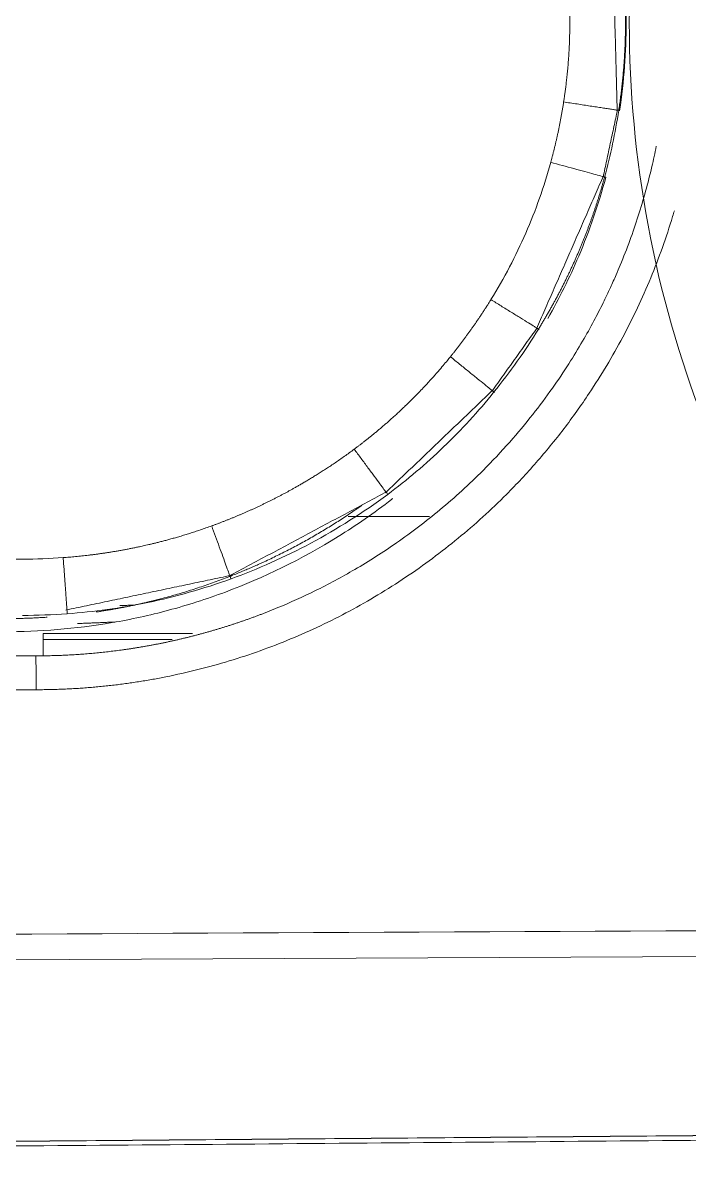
# Model space of a CAD drawing. Header units: millimetres. Extents: x 14183 to 14777, y -4239 to -3399.
# Drawn here: x 14385.644 to 14388.2, y -3486.204 to -3481.862 of the extents above; entities that cross this region are included whole.
import ezdxf

# ---------------------------------------------------------------- set-up
doc = ezdxf.new("R2010")
doc.units = ezdxf.units.MM
doc.header["$LTSCALE"] = 0.1
doc.layers.get('0').update_dxf_attribs({"lineweight": 15})

msp = doc.modelspace()

# ---------------------------------------------------------------- linework, layer by layer
at = {"linetype": 'Continuous', "lineweight": 18, "extrusion": (-1.22465e-16, -1, 0)}
for p, q in [((14386.8916, -3483.7533), (14387.2041, -3483.7533)), ((14385.7232, -3484.2012), (14385.7232, -3484.2845)), ((14385.7232, -3484.2012), (14386.2954, -3484.2012)), ((14386.2171, -3484.2248), (14385.7232, -3484.2248)), ((14383.3695, -3484.2873), (14385.6945, -3484.2873))]:
    msp.add_line(p, q, dxfattribs=at)
at = {"linetype": 'Continuous', "lineweight": 13, "extrusion": (-1.22465e-16, -1, 0)}
msp.add_line((14389.8318, -3485.4306), (14380.8195, -3485.4745), dxfattribs=at)
at = {"linetype": 'Continuous', "lineweight": 18}
msp.add_arc((14392.1945, -3481.8623), 4.225, 158.7413, 201.2587, dxfattribs=at)
msp.add_ellipse((14385.6945, -3484.4123), major_axis=(0, 0.125), ratio=0.008733, start_param=4.674659, end_param=4.712389, dxfattribs=at)
for points, degree, knots in [([(14387.7333, -3480.8736), (14387.7447, -3480.8975), (14387.7556, -3480.9217), (14387.7792, -3480.9764), (14387.7917, -3481.0071), (14387.8275, -3481.1007), (14387.8708, -3481.2298), (14387.9199, -3481.4338), (14387.9405, -3481.5748), (14387.9509, -3481.6819), (14387.9535, -3481.7179), (14387.9561, -3481.772), (14387.9567, -3481.7901), (14387.9573, -3481.8173), (14387.9576, -3481.8309), (14387.9577, -3481.8468), (14387.9577, -3481.8547), (14387.9577, -3481.8587), (14387.9577, -3481.8604), (14387.9577, -3481.8616), (14387.9577, -3481.8621), (14387.9575, -3481.9738), (14387.949, -3482.0867), (14387.9321, -3482.1996)], 3, [0, 0, 0, 0, 0.063856, 0.063856, 0.14192, 0.14192, 0.298048, 0.454176, 0.610304, 0.610304, 0.688368, 0.688368, 0.7274, 0.7274, 0.746916, 0.756674, 0.761553, 0.763993, 0.765213, 0.765213, 0.766432, 0.766432, 1, 1, 1, 1]), ([(14385.6945, -3484.2873), (14385.6985, -3484.2873), (14385.7067, -3484.2872), (14385.7189, -3484.2872), (14385.7311, -3484.287), (14385.7433, -3484.2868), (14385.7556, -3484.2865), (14385.7678, -3484.2862), (14385.7801, -3484.2858), (14385.7924, -3484.2853), (14385.8047, -3484.2848), (14385.817, -3484.2842), (14385.8293, -3484.2835), (14385.8416, -3484.2828), (14385.854, -3484.282), (14385.8663, -3484.2812), (14385.8786, -3484.2803), (14385.891, -3484.2793), (14385.9034, -3484.2783), (14385.9158, -3484.2772), (14385.9281, -3484.276), (14385.9405, -3484.2748), (14385.9529, -3484.2735), (14385.9653, -3484.2721), (14385.9777, -3484.2707), (14385.9902, -3484.2692), (14386.0026, -3484.2676), (14386.015, -3484.266), (14386.0274, -3484.2643), (14386.0399, -3484.2626), (14386.0523, -3484.2607), (14386.0648, -3484.2588), (14386.0772, -3484.2569), (14386.0897, -3484.2549), (14386.1021, -3484.2528), (14386.1146, -3484.2506), (14386.127, -3484.2484), (14386.1395, -3484.2461), (14386.152, -3484.2437), (14386.1644, -3484.2413), (14386.1769, -3484.2388), (14386.1893, -3484.2362), (14386.2018, -3484.2336), (14386.2143, -3484.2309), (14386.2267, -3484.2281), (14386.2392, -3484.2253), (14386.2516, -3484.2224), (14386.2641, -3484.2194), (14386.2765, -3484.2164), (14386.289, -3484.2133), (14386.3014, -3484.2101), (14386.3139, -3484.2068), (14386.3263, -3484.2035), (14386.3387, -3484.2001), (14386.3512, -3484.1967), (14386.3636, -3484.1931), (14386.376, -3484.1895), (14386.3884, -3484.1859), (14386.4008, -3484.1821), (14386.4132, -3484.1783), (14386.4256, -3484.1744), (14386.438, -3484.1705), (14386.4504, -3484.1665), (14386.4627, -3484.1624), (14386.4751, -3484.1582), (14386.4874, -3484.154), (14386.4997, -3484.1497), (14386.5121, -3484.1453), (14386.5244, -3484.1408), (14386.5367, -3484.1363), (14386.549, -3484.1317), (14386.5612, -3484.1271), (14386.5735, -3484.1224), (14386.5857, -3484.1176), (14386.598, -3484.1127), (14386.6102, -3484.1077), (14386.6664, -3484.0846), (14386.7705, -3484.0376), (14386.9232, -3483.9556), (14387.0839, -3483.8531), (14387.2494, -3483.7274), (14387.3929, -3483.5965), (14387.5098, -3483.4722), (14387.5979, -3483.3667), (14387.673, -3483.2662), (14387.7362, -3483.1721), (14387.789, -3483.0857), (14387.8324, -3483.0078), (14387.8676, -3482.9392), (14387.8957, -3482.8804), (14387.9173, -3482.832), (14387.9427, -3482.7722), (14387.972, -3482.6971), (14388.0044, -3482.6027), (14388.0325, -3482.5084), (14388.0552, -3482.4194), (14388.0676, -3482.3618), (14388.0728, -3482.3357)], 3, [0, 0, 0, 0, 0.00366, 0.007323, 0.010991, 0.014662, 0.018338, 0.022018, 0.025702, 0.02939, 0.033082, 0.036778, 0.040478, 0.044182, 0.04789, 0.051603, 0.055319, 0.059039, 0.062764, 0.066492, 0.070225, 0.073961, 0.077702, 0.081447, 0.085196, 0.088949, 0.092706, 0.096467, 0.100232, 0.104001, 0.107774, 0.111551, 0.115333, 0.119118, 0.122908, 0.126701, 0.130499, 0.1343, 0.138106, 0.141916, 0.14573, 0.149548, 0.15337, 0.157196, 0.161026, 0.16486, 0.168698, 0.17254, 0.176387, 0.180237, 0.184092, 0.18795, 0.191813, 0.19568, 0.19955, 0.203425, 0.207304, 0.211187, 0.215074, 0.218965, 0.22286, 0.22676, 0.230663, 0.23457, 0.238482, 0.242397, 0.246317, 0.250241, 0.254168, 0.2581, 0.262036, 0.265976, 0.26992, 0.273868, 0.27782, 0.281776, 0.285736, 0.332543, 0.384513, 0.441646, 0.503941, 0.571397, 0.616248, 0.657482, 0.695099, 0.729099, 0.759481, 0.786247, 0.809394, 0.828924, 0.844836, 0.85713, 0.887439, 0.917363, 0.946902, 0.976057, 1, 1, 1, 1]), ([(14387.8747, -3482.4534), (14387.8736, -3482.4574), (14387.8714, -3482.4654), (14387.868, -3482.4774), (14387.8645, -3482.4895), (14387.861, -3482.5016), (14387.8573, -3482.5137), (14387.8536, -3482.5259), (14387.8498, -3482.5381), (14387.8458, -3482.5504), (14387.8418, -3482.5627), (14387.8377, -3482.575), (14387.8336, -3482.5874), (14387.8293, -3482.5998), (14387.8249, -3482.6123), (14387.8204, -3482.6247), (14387.8159, -3482.6373), (14387.8112, -3482.6498), (14387.8064, -3482.6624), (14387.8016, -3482.675), (14387.7966, -3482.6876), (14387.7915, -3482.7003), (14387.7864, -3482.713), (14387.7811, -3482.7257), (14387.7757, -3482.7384), (14387.7702, -3482.7512), (14387.7646, -3482.764), (14387.7589, -3482.7768), (14387.7531, -3482.7896), (14387.7472, -3482.8024), (14387.7411, -3482.8153), (14387.735, -3482.8282), (14387.7287, -3482.8411), (14387.7224, -3482.854), (14387.7159, -3482.8669), (14387.7093, -3482.8799), (14387.7026, -3482.8928), (14387.6958, -3482.9058), (14387.6889, -3482.9188), (14387.6818, -3482.9318), (14387.6747, -3482.9448), (14387.6674, -3482.9578), (14387.66, -3482.9708), (14387.6525, -3482.9838), (14387.6449, -3482.9968), (14387.6372, -3483.0098), (14387.6293, -3483.0228), (14387.624, -3483.0315), (14387.6214, -3483.0358)], 3, [0, 0, 0, 0, 0.019501, 0.039101, 0.058801, 0.078601, 0.0985, 0.118499, 0.138597, 0.158796, 0.179094, 0.199492, 0.219989, 0.240587, 0.261284, 0.282081, 0.302978, 0.323974, 0.345071, 0.366267, 0.387564, 0.408961, 0.430458, 0.452055, 0.473753, 0.495551, 0.517449, 0.539448, 0.561547, 0.583746, 0.606045, 0.628443, 0.65094, 0.673535, 0.696229, 0.719021, 0.74191, 0.764897, 0.78798, 0.811159, 0.834435, 0.857805, 0.881271, 0.90483, 0.928483, 0.95223, 0.976069, 1, 1, 1, 1]), ([(14387.8791, -3482.4546), (14387.8517, -3482.557), (14387.8172, -3482.6581), (14387.7409, -3482.8382), (14387.7012, -3482.9179), (14387.6572, -3482.9951)], 3, [0, 0, 0, 0, 0.547249, 0.547249, 1, 1, 1, 1]), ([(14387.8695, -3482.4521), (14387.8715, -3482.4526), (14387.8731, -3482.453), (14387.8778, -3482.4543), (14387.8793, -3482.4547), (14387.8791, -3482.4546), (14387.8775, -3482.4542), (14387.8747, -3482.4534)], 3, [0, 0, 0, 0, 0.17047, 0.17047, 0.585235, 0.585235, 1, 1, 1, 1]), ([(14387.6154, -3483.0322), (14387.617, -3483.0332), (14387.6183, -3483.034), (14387.6226, -3483.0366), (14387.6241, -3483.0376), (14387.6246, -3483.0378), (14387.6235, -3483.0371), (14387.6214, -3483.0358)], 3, [0, 0, 0, 0, 0.154736, 0.154736, 0.577368, 0.577368, 1, 1, 1, 1]), ([(14387.4508, -3483.2767), (14387.3906, -3483.3513), (14387.326, -3483.4218), (14387.1897, -3483.5529), (14387.1179, -3483.6133), (14387.0435, -3483.6687)], 3, [0, 0, 0, 0, 0.5, 0.5, 1, 1, 1, 1]), ([(14387.4446, -3483.2719), (14387.4459, -3483.2729), (14387.447, -3483.2739), (14387.451, -3483.277), (14387.4526, -3483.2783), (14387.4534, -3483.2789), (14387.4525, -3483.2782), (14387.4508, -3483.2767)], 3, [0, 0, 0, 0, 0.143836, 0.143836, 0.571918, 0.571918, 1, 1, 1, 1]), ([(14387.0629, -3483.6845), (14387.0615, -3483.6857), (14386.9936, -3483.7385), (14386.7862, -3483.8821), (14386.5672, -3483.9883), (14386.3847, -3484.0565), (14386.3482, -3484.0692), (14386.2754, -3484.0924), (14386.1664, -3484.1244), (14385.9146, -3484.1789), (14385.7068, -3484.195), (14385.5749, -3484.195)], 3, [0, 0, 0, 0, 0.003204, 0.145603, 0.430402, 0.430402, 0.501602, 0.501602, 0.572802, 0.715201, 1, 1, 1, 1]), ([(14385.926, -3484.1193), (14386.0123, -3484.1065), (14386.098, -3484.0872), (14386.2855, -3484.045), (14386.4641, -3483.9727), (14386.7077, -3483.874), (14386.9222, -3483.7263), (14386.9338, -3483.7183), (14386.9453, -3483.7102)], 2, [0, 0, 0, 0.101382, 0.101382, 0.380673, 0.380673, 0.939254, 0.939254, 1, 1, 1]), ([(14386.4429, -3483.9922), (14386.3894, -3484.0117), (14386.336, -3484.0289), (14386.2296, -3484.059), (14386.0707, -3484.0978), (14385.9155, -3484.1187), (14385.815, -3484.126)], 3, [0, 0, 0, 0, 0.25, 0.25, 0.5, 1, 1, 1, 1]), ([(14389.8318, -3486.1295), (14389.7026, -3486.1306), (14388.9985, -3486.1364), (14387.7194, -3486.147), (14385.9944, -3486.1613), (14384.2694, -3486.1755), (14382.5444, -3486.1898), (14381.3945, -3486.1993), (14380.8195, -3486.204)], 3, [0, 0, 0, 0, 0.042991, 0.234395, 0.425798, 0.6172, 0.808601, 1, 1, 1, 1])]:
    msp.add_open_spline(points, degree=degree, knots=knots, dxfattribs=at)
for points, degree in [([(14387.9232, -3482.2022), (14387.902, -3481.4068)], 1), ([(14387.8691, -3482.4536), (14387.9242, -3482.196)], 1), ([(14387.9289, -3482.1983), (14387.9157, -3482.2842), (14387.8977, -3482.3694), (14387.8747, -3482.4534)], 3), ([(14387.6134, -3483.0354), (14387.8705, -3482.4484)], 1), ([(14387.4434, -3483.2733), (14387.6164, -3483.0307)], 1), ([(14387.6214, -3483.0358), (14387.5697, -3483.1197), (14387.5125, -3483.2003), (14387.4508, -3483.2767)], 3), ([(14387.0348, -3483.6627), (14387.4467, -3483.2692)], 1), ([(14386.4345, -3483.9819), (14387.0408, -3483.6582)], 1), ([(14387.0435, -3483.6687), (14386.8543, -3483.8096), (14386.6483, -3483.9175), (14386.4429, -3483.9922)], 3), ([(14385.6441, -3483.9168), (14385.6959, -3483.9168), (14385.7478, -3483.9149), (14385.7995, -3483.9111)], 3), ([(14385.8102, -3484.1118), (14386.442, -3483.9792)], 1), ([(14386.017, -3484.0949), (14386.0774, -3484.0924)], 1), ([(14385.5749, -3484.145), (14385.6604, -3484.1443), (14385.7383, -3484.1393)], 2), ([(14385.815, -3484.126), (14385.758, -3484.1302), (14385.7009, -3484.1322), (14385.6437, -3484.1322)], 3), ([(14385.8539, -3484.1636), (14386.0024, -3484.1575)], 1), ([(14380.8195, -3486.186), (14389.8318, -3486.1114)], 1), ([(14389.8318, -3486.1115), (14380.8195, -3486.1863)], 1)]:
    msp.add_open_spline(points, degree=degree, dxfattribs=at)
at = {"linetype": 'Continuous', "lineweight": 13}
for points, knots in [([(14387.908, -3481.4105), (14387.9089, -3481.4144), (14387.9105, -3481.4224), (14387.9129, -3481.4344), (14387.9152, -3481.4463), (14387.9175, -3481.4583), (14387.9197, -3481.4703), (14387.9219, -3481.4823), (14387.9239, -3481.4943), (14387.926, -3481.5064), (14387.9279, -3481.5184), (14387.9298, -3481.5304), (14387.9316, -3481.5425), (14387.9333, -3481.5545), (14387.935, -3481.5666), (14387.9366, -3481.5787), (14387.9382, -3481.5907), (14387.9396, -3481.6028), (14387.9411, -3481.6149), (14387.9424, -3481.6269), (14387.9437, -3481.639), (14387.9449, -3481.6511), (14387.946, -3481.6632), (14387.9471, -3481.6753), (14387.9481, -3481.6873), (14387.949, -3481.6994), (14387.9499, -3481.7115), (14387.9507, -3481.7236), (14387.9514, -3481.7357), (14387.9521, -3481.7477), (14387.9527, -3481.7598), (14387.9532, -3481.7719), (14387.9537, -3481.7839), (14387.954, -3481.796), (14387.9544, -3481.808), (14387.9546, -3481.8201), (14387.9548, -3481.8321), (14387.9549, -3481.8441), (14387.955, -3481.8562), (14387.9549, -3481.8682), (14387.9549, -3481.8802), (14387.9547, -3481.8922), (14387.9545, -3481.9041), (14387.9542, -3481.9161), (14387.9539, -3481.9281), (14387.9535, -3481.94), (14387.953, -3481.9519), (14387.9524, -3481.9639), (14387.9518, -3481.9758), (14387.9512, -3481.9876), (14387.9505, -3481.9995), (14387.9497, -3482.0114), (14387.9488, -3482.0232), (14387.9479, -3482.035), (14387.9469, -3482.0468), (14387.9459, -3482.0586), (14387.9448, -3482.0704), (14387.9437, -3482.0821), (14387.9424, -3482.0938), (14387.9412, -3482.1055), (14387.9398, -3482.1172), (14387.9385, -3482.1289), (14387.937, -3482.1405), (14387.9355, -3482.1521), (14387.9339, -3482.1637), (14387.9323, -3482.1753), (14387.9306, -3482.1868), (14387.9295, -3482.1945), (14387.9289, -3482.1983)], [0, 0, 0, 0, 0.015399, 0.030798, 0.046195, 0.06159, 0.076983, 0.092373, 0.107761, 0.123145, 0.138525, 0.153901, 0.169273, 0.18464, 0.200003, 0.21536, 0.230711, 0.246057, 0.261396, 0.276729, 0.292056, 0.307376, 0.322688, 0.337994, 0.353291, 0.368582, 0.383864, 0.399138, 0.414404, 0.429661, 0.44491, 0.46015, 0.475381, 0.490603, 0.505816, 0.521018, 0.53621, 0.551391, 0.566561, 0.581719, 0.596866, 0.612, 0.627121, 0.64223, 0.657325, 0.672406, 0.687472, 0.702525, 0.717562, 0.732584, 0.747591, 0.762582, 0.777556, 0.792514, 0.807454, 0.822378, 0.837284, 0.852172, 0.867042, 0.881893, 0.896725, 0.911539, 0.926333, 0.941107, 0.955861, 0.970595, 0.985308, 1, 1, 1, 1]), ([(14387.7178, -3482.1658), (14387.7184, -3482.1618), (14387.7197, -3482.1532), (14387.7217, -3482.1393), (14387.7239, -3482.1232), (14387.7263, -3482.1051), (14387.7287, -3482.0849), (14387.7311, -3482.0626), (14387.7335, -3482.0382), (14387.7357, -3482.0117), (14387.7377, -3481.9831), (14387.7394, -3481.9524), (14387.7407, -3481.9195), (14387.7414, -3481.8846), (14387.7415, -3481.8476), (14387.741, -3481.8148), (14387.7401, -3481.7868), (14387.7391, -3481.7645), (14387.7379, -3481.7422), (14387.7364, -3481.7198), (14387.7347, -3481.6975), (14387.7327, -3481.6753), (14387.7304, -3481.653), (14387.7279, -3481.6308), (14387.7252, -3481.6086), (14387.7222, -3481.5864), (14387.7189, -3481.5643), (14387.7154, -3481.5422), (14387.7117, -3481.5201), (14387.7077, -3481.4981), (14387.7034, -3481.4762), (14387.7004, -3481.4616), (14387.6989, -3481.4542)], [0, 0, 0, 0, 0.016787, 0.036485, 0.059094, 0.084614, 0.113046, 0.144389, 0.178645, 0.215811, 0.255889, 0.298878, 0.344776, 0.393584, 0.4453, 0.499923, 0.531179, 0.562435, 0.59369, 0.624945, 0.6562, 0.687454, 0.718709, 0.749964, 0.781219, 0.812474, 0.843729, 0.874984, 0.906238, 0.937493, 0.968747, 1, 1, 1, 1]), ([(14387.6684, -3482.397), (14387.6694, -3482.3933), (14387.6714, -3482.3858), (14387.6744, -3482.3745), (14387.6774, -3482.363), (14387.6804, -3482.3512), (14387.6833, -3482.3393), (14387.6863, -3482.3272), (14387.6892, -3482.3148), (14387.692, -3482.3023), (14387.6948, -3482.2896), (14387.6976, -3482.2766), (14387.7003, -3482.2635), (14387.703, -3482.2501), (14387.7056, -3482.2366), (14387.7082, -3482.2228), (14387.7107, -3482.2088), (14387.7132, -3482.1947), (14387.7155, -3482.1803), (14387.717, -3482.1706), (14387.7178, -3482.1658)], [0, 0, 0, 0, 0.048739, 0.09828, 0.148622, 0.199766, 0.251711, 0.304458, 0.358007, 0.412358, 0.467511, 0.523466, 0.580223, 0.637782, 0.696144, 0.755309, 0.815277, 0.876048, 0.937622, 1, 1, 1, 1]), ([(14387.439, -3482.923), (14387.4895, -3482.8414), (14387.5343, -3482.7562), (14387.611, -3482.5802), (14387.643, -3482.4895), (14387.6684, -3482.397)], [0, 0, 0, 0, 0.5, 0.5, 1, 1, 1, 1]), ([(14387.6684, -3482.397), (14387.683, -3482.401), (14387.6979, -3482.4051), (14387.7279, -3482.4133), (14387.7429, -3482.4174), (14387.7719, -3482.4254), (14387.7858, -3482.4292), (14387.8115, -3482.4362), (14387.8233, -3482.4395), (14387.8437, -3482.445), (14387.8524, -3482.4474), (14387.8633, -3482.4504), (14387.8667, -3482.4513), (14387.8695, -3482.4521)], [0, 0, 0, 0, 0.178923, 0.178923, 0.357846, 0.357846, 0.536769, 0.536769, 0.715692, 0.715692, 0.894615, 0.894615, 1, 1, 1, 1]), ([(14388.1422, -3482.5823), (14388.14, -3482.5896), (14388.1259, -3482.637), (14388.0974, -3482.7236), (14388.0523, -3482.8404), (14388.0016, -3482.955), (14387.9453, -3483.0669), (14387.8835, -3483.176), (14387.8089, -3483.294), (14387.7197, -3483.4189), (14387.6139, -3483.5482), (14387.4809, -3483.6904), (14387.3159, -3483.8402), (14387.1479, -3483.9648), (14387.0067, -3484.0545), (14386.8977, -3484.1164), (14386.786, -3484.1727), (14386.6718, -3484.2235), (14386.5552, -3484.2685), (14386.4364, -3484.3078), (14386.3157, -3484.3412), (14386.2259, -3484.3613), (14386.1683, -3484.3725), (14386.1435, -3484.3771), (14386.1188, -3484.3814), (14386.094, -3484.3854), (14386.0692, -3484.3893), (14386.0444, -3484.3928), (14386.0196, -3484.3962), (14385.9948, -3484.3992), (14385.97, -3484.4021), (14385.9451, -3484.4046), (14385.9202, -3484.407), (14385.8953, -3484.4091), (14385.8704, -3484.4109), (14385.8455, -3484.4125), (14385.8205, -3484.4139), (14385.7956, -3484.415), (14385.7706, -3484.4159), (14385.7456, -3484.4165), (14385.7206, -3484.4168), (14385.7039, -3484.4169), (14385.6956, -3484.4169)], [0, 0, 0, 0, 0.007019, 0.045183, 0.08338, 0.121585, 0.159744, 0.19795, 0.236294, 0.287405, 0.338276, 0.389127, 0.465392, 0.541875, 0.580209, 0.618382, 0.656484, 0.69461, 0.732729, 0.770823, 0.808985, 0.847308, 0.854987, 0.862657, 0.870319, 0.877973, 0.88562, 0.893261, 0.900897, 0.908527, 0.916154, 0.923778, 0.931399, 0.939018, 0.946637, 0.954255, 0.961873, 0.969493, 0.977115, 0.98474, 0.992368, 1, 1, 1, 1]), ([(14387.2837, -3483.1417), (14387.2863, -3483.1385), (14387.2914, -3483.1322), (14387.299, -3483.1227), (14387.3065, -3483.1131), (14387.3141, -3483.1033), (14387.3216, -3483.0935), (14387.3292, -3483.0836), (14387.3367, -3483.0736), (14387.3441, -3483.0635), (14387.3516, -3483.0533), (14387.359, -3483.0429), (14387.3665, -3483.0325), (14387.3739, -3483.022), (14387.3812, -3483.0114), (14387.3886, -3483.0007), (14387.3959, -3482.9899), (14387.4031, -3482.979), (14387.4104, -3482.968), (14387.4176, -3482.9569), (14387.4248, -3482.9457), (14387.4319, -3482.9344), (14387.4366, -3482.9268), (14387.439, -3482.923)], [0, 0, 0, 0, 0.045158, 0.090561, 0.136211, 0.182106, 0.228248, 0.274636, 0.321269, 0.368149, 0.415275, 0.462647, 0.510266, 0.55813, 0.606241, 0.654598, 0.703202, 0.752052, 0.801148, 0.850491, 0.900081, 0.949917, 1, 1, 1, 1]), ([(14387.439, -3482.923), (14387.4517, -3482.9308), (14387.4647, -3482.9389), (14387.4908, -3482.9551), (14387.5038, -3482.9631), (14387.529, -3482.9787), (14387.5411, -3482.9862), (14387.5635, -3483.0001), (14387.5738, -3483.0065), (14387.5918, -3483.0176), (14387.5994, -3483.0223), (14387.6095, -3483.0285), (14387.6128, -3483.0305), (14387.6154, -3483.0322)], [0, 0, 0, 0, 0.177498, 0.177498, 0.354996, 0.354996, 0.532494, 0.532494, 0.709992, 0.709992, 0.88749, 0.88749, 1, 1, 1, 1]), ([(14386.915, -3483.4958), (14386.918, -3483.4935), (14386.9241, -3483.489), (14386.9333, -3483.4821), (14386.9427, -3483.4749), (14386.9524, -3483.4674), (14386.9623, -3483.4596), (14386.9724, -3483.4515), (14386.9828, -3483.4431), (14386.9934, -3483.4345), (14387.0043, -3483.4255), (14387.0153, -3483.4162), (14387.0265, -3483.4066), (14387.038, -3483.3967), (14387.0496, -3483.3865), (14387.0615, -3483.3759), (14387.0735, -3483.365), (14387.0857, -3483.3538), (14387.0981, -3483.3422), (14387.1195, -3483.3217), (14387.1482, -3483.2935), (14387.182, -3483.2584), (14387.2109, -3483.227), (14387.2352, -3483.1996), (14387.2551, -3483.1764), (14387.2708, -3483.1576), (14387.2798, -3483.1465), (14387.2837, -3483.1417)], [0, 0, 0, 0, 0.021765, 0.044238, 0.06742, 0.091309, 0.115906, 0.14121, 0.167221, 0.193939, 0.221363, 0.249494, 0.278331, 0.307873, 0.33812, 0.369073, 0.40073, 0.433091, 0.466157, 0.499926, 0.606735, 0.701731, 0.784932, 0.85635, 0.915996, 0.963877, 1, 1, 1, 1]), ([(14387.2837, -3483.1417), (14387.2952, -3483.151), (14387.307, -3483.1606), (14387.3306, -3483.1797), (14387.3424, -3483.1893), (14387.3652, -3483.2077), (14387.3762, -3483.2166), (14387.3966, -3483.2331), (14387.4059, -3483.2407), (14387.4223, -3483.254), (14387.4294, -3483.2596), (14387.4388, -3483.2673), (14387.442, -3483.2698), (14387.4446, -3483.2719)], [0, 0, 0, 0, 0.176553, 0.176553, 0.353107, 0.353107, 0.52966, 0.52966, 0.706214, 0.706214, 0.882767, 0.882767, 1, 1, 1, 1]), ([(14386.3687, -3483.7896), (14386.3723, -3483.7883), (14386.3796, -3483.7856), (14386.3905, -3483.7816), (14386.4013, -3483.7775), (14386.4122, -3483.7733), (14386.4231, -3483.769), (14386.434, -3483.7647), (14386.4449, -3483.7603), (14386.4559, -3483.7558), (14386.4668, -3483.7512), (14386.4777, -3483.7466), (14386.4886, -3483.7419), (14386.4996, -3483.7371), (14386.5105, -3483.7323), (14386.5214, -3483.7274), (14386.5324, -3483.7224), (14386.5433, -3483.7173), (14386.5542, -3483.7122), (14386.5652, -3483.707), (14386.5761, -3483.7017), (14386.587, -3483.6963), (14386.598, -3483.6908), (14386.6089, -3483.6853), (14386.6198, -3483.6797), (14386.6308, -3483.674), (14386.6417, -3483.6683), (14386.6522, -3483.6627), (14386.6626, -3483.6571), (14386.673, -3483.6514), (14386.684, -3483.6452), (14386.6956, -3483.6387), (14386.7078, -3483.6318), (14386.7206, -3483.6244), (14386.7339, -3483.6165), (14386.7478, -3483.6082), (14386.7622, -3483.5993), (14386.7772, -3483.59), (14386.7928, -3483.5802), (14386.8088, -3483.5698), (14386.8254, -3483.5589), (14386.8424, -3483.5474), (14386.8599, -3483.5354), (14386.8779, -3483.5228), (14386.8964, -3483.5095), (14386.9088, -3483.5004), (14386.915, -3483.4958)], [0, 0, 0, 0, 0.0186, 0.03725, 0.055949, 0.074698, 0.093497, 0.112347, 0.131247, 0.150198, 0.1692, 0.188253, 0.207358, 0.226514, 0.245722, 0.264981, 0.284292, 0.303655, 0.323069, 0.342535, 0.362052, 0.381621, 0.401241, 0.420913, 0.440637, 0.460413, 0.48024, 0.500118, 0.518008, 0.537061, 0.557277, 0.578657, 0.6012, 0.624907, 0.649776, 0.675809, 0.703004, 0.731362, 0.760882, 0.791563, 0.823405, 0.856407, 0.890569, 0.925889, 0.962366, 1, 1, 1, 1]), ([(14386.915, -3483.4958), (14386.9237, -3483.5074), (14386.9325, -3483.5193), (14386.9502, -3483.5432), (14386.9591, -3483.5551), (14386.9761, -3483.5781), (14386.9844, -3483.5893), (14386.9997, -3483.6099), (14387.0068, -3483.6195), (14387.0193, -3483.6363), (14387.0247, -3483.6436), (14387.0336, -3483.6555), (14387.0371, -3483.6602), (14387.0421, -3483.6669), (14387.0436, -3483.6689), (14387.0448, -3483.6705), (14387.0445, -3483.6701), (14387.0435, -3483.6687)], [0, 0, 0, 0, 0.125, 0.125, 0.25, 0.25, 0.375, 0.375, 0.5, 0.5, 0.625, 0.625, 0.75, 0.75, 0.875, 0.875, 1, 1, 1, 1]), ([(14385.7995, -3483.9111), (14385.8033, -3483.9108), (14385.8111, -3483.9102), (14385.8229, -3483.9093), (14385.8348, -3483.9082), (14385.8469, -3483.9071), (14385.8591, -3483.9059), (14385.8715, -3483.9046), (14385.884, -3483.9032), (14385.8966, -3483.9018), (14385.9094, -3483.9002), (14385.9223, -3483.8985), (14385.9354, -3483.8968), (14385.9486, -3483.8949), (14385.962, -3483.8929), (14385.9755, -3483.8909), (14385.9891, -3483.8887), (14386.0028, -3483.8864), (14386.0167, -3483.884), (14386.0307, -3483.8814), (14386.0449, -3483.8788), (14386.0592, -3483.876), (14386.0736, -3483.8731), (14386.0862, -3483.8705), (14386.0971, -3483.8681), (14386.1067, -3483.866), (14386.1171, -3483.8636), (14386.1284, -3483.861), (14386.1404, -3483.8582), (14386.1533, -3483.8551), (14386.167, -3483.8516), (14386.1815, -3483.8479), (14386.1968, -3483.8439), (14386.2128, -3483.8395), (14386.2297, -3483.8347), (14386.2473, -3483.8296), (14386.2657, -3483.8241), (14386.2849, -3483.8181), (14386.3048, -3483.8117), (14386.3255, -3483.8048), (14386.3469, -3483.7975), (14386.3613, -3483.7923), (14386.3687, -3483.7896)], [0, 0, 0, 0, 0.019964, 0.040193, 0.060684, 0.081439, 0.102457, 0.123738, 0.14528, 0.167085, 0.189151, 0.211479, 0.234067, 0.256916, 0.280025, 0.303394, 0.327023, 0.35091, 0.375056, 0.399461, 0.424123, 0.449043, 0.47422, 0.499654, 0.51501, 0.531836, 0.550129, 0.569889, 0.591115, 0.613807, 0.637963, 0.663581, 0.690662, 0.719203, 0.749204, 0.780663, 0.81358, 0.847953, 0.883782, 0.921067, 0.959806, 1, 1, 1, 1]), ([(14386.3687, -3483.7896), (14386.3735, -3483.8028), (14386.3784, -3483.8164), (14386.3882, -3483.8433), (14386.3931, -3483.8568), (14386.4026, -3483.8829), (14386.4072, -3483.8955), (14386.4158, -3483.919), (14386.4198, -3483.93), (14386.4269, -3483.9495), (14386.4301, -3483.958), (14386.4353, -3483.9724), (14386.4375, -3483.9781), (14386.4407, -3483.9868), (14386.4418, -3483.9897), (14386.443, -3483.9929), (14386.4432, -3483.9931), (14386.4429, -3483.9922)], [0, 0, 0, 0, 0.125, 0.125, 0.25, 0.25, 0.375, 0.375, 0.5, 0.5, 0.625, 0.625, 0.75, 0.75, 0.875, 0.875, 1, 1, 1, 1]), ([(14385.5375, -3483.917), (14385.5468, -3483.917), (14385.5651, -3483.917), (14385.5921, -3483.9169), (14385.6183, -3483.9168), (14385.6356, -3483.9168), (14385.6441, -3483.9168)], [0, 0, 0, 0, 0.26069, 0.514219, 0.760638, 1, 1, 1, 1]), ([(14385.6945, -3484.2873), (14385.6946, -3484.2873), (14385.6949, -3484.2928), (14385.6953, -3484.3228), (14385.6955, -3484.3677), (14385.6956, -3484.3986), (14385.6956, -3484.4123)], [0, 0, 0, 0, 0.256667, 0.513334, 0.770001, 1, 1, 1, 1]), ([(14380.8195, -3485.3763), (14383.6994, -3485.3622), (14386.7241, -3485.3475), (14389.7489, -3485.3327), (14389.8938, -3485.332)], [0, 0, 0, 0, 0.952104, 1, 1, 1, 1])]:
    msp.add_open_spline(points, degree=3, knots=knots, dxfattribs=at)
for points, weights in [([(14387.7178, -3482.1658), (14387.8697, -3482.1892), (14387.9591, -3482.2029), (14387.9289, -3482.1983)], [0.999973062626, 0.787392088683, 0.787401068702, 1.00000000268]), ([(14385.7995, -3483.9111), (14385.8089, -3484.0411), (14385.8151, -3484.1269), (14385.815, -3484.126)], [0.999996008035, 0.834803319933, 0.834804707159, 1.00000016971])]:
    msp.add_rational_spline(points, weights, degree=3, dxfattribs=at)
msp.add_open_spline([(14385.6956, -3484.4169), (14384.9206, -3484.4169), (14384.1456, -3484.417), (14383.3706, -3484.417)], degree=3, dxfattribs=at)

doc.saveas('drawing.dxf')
